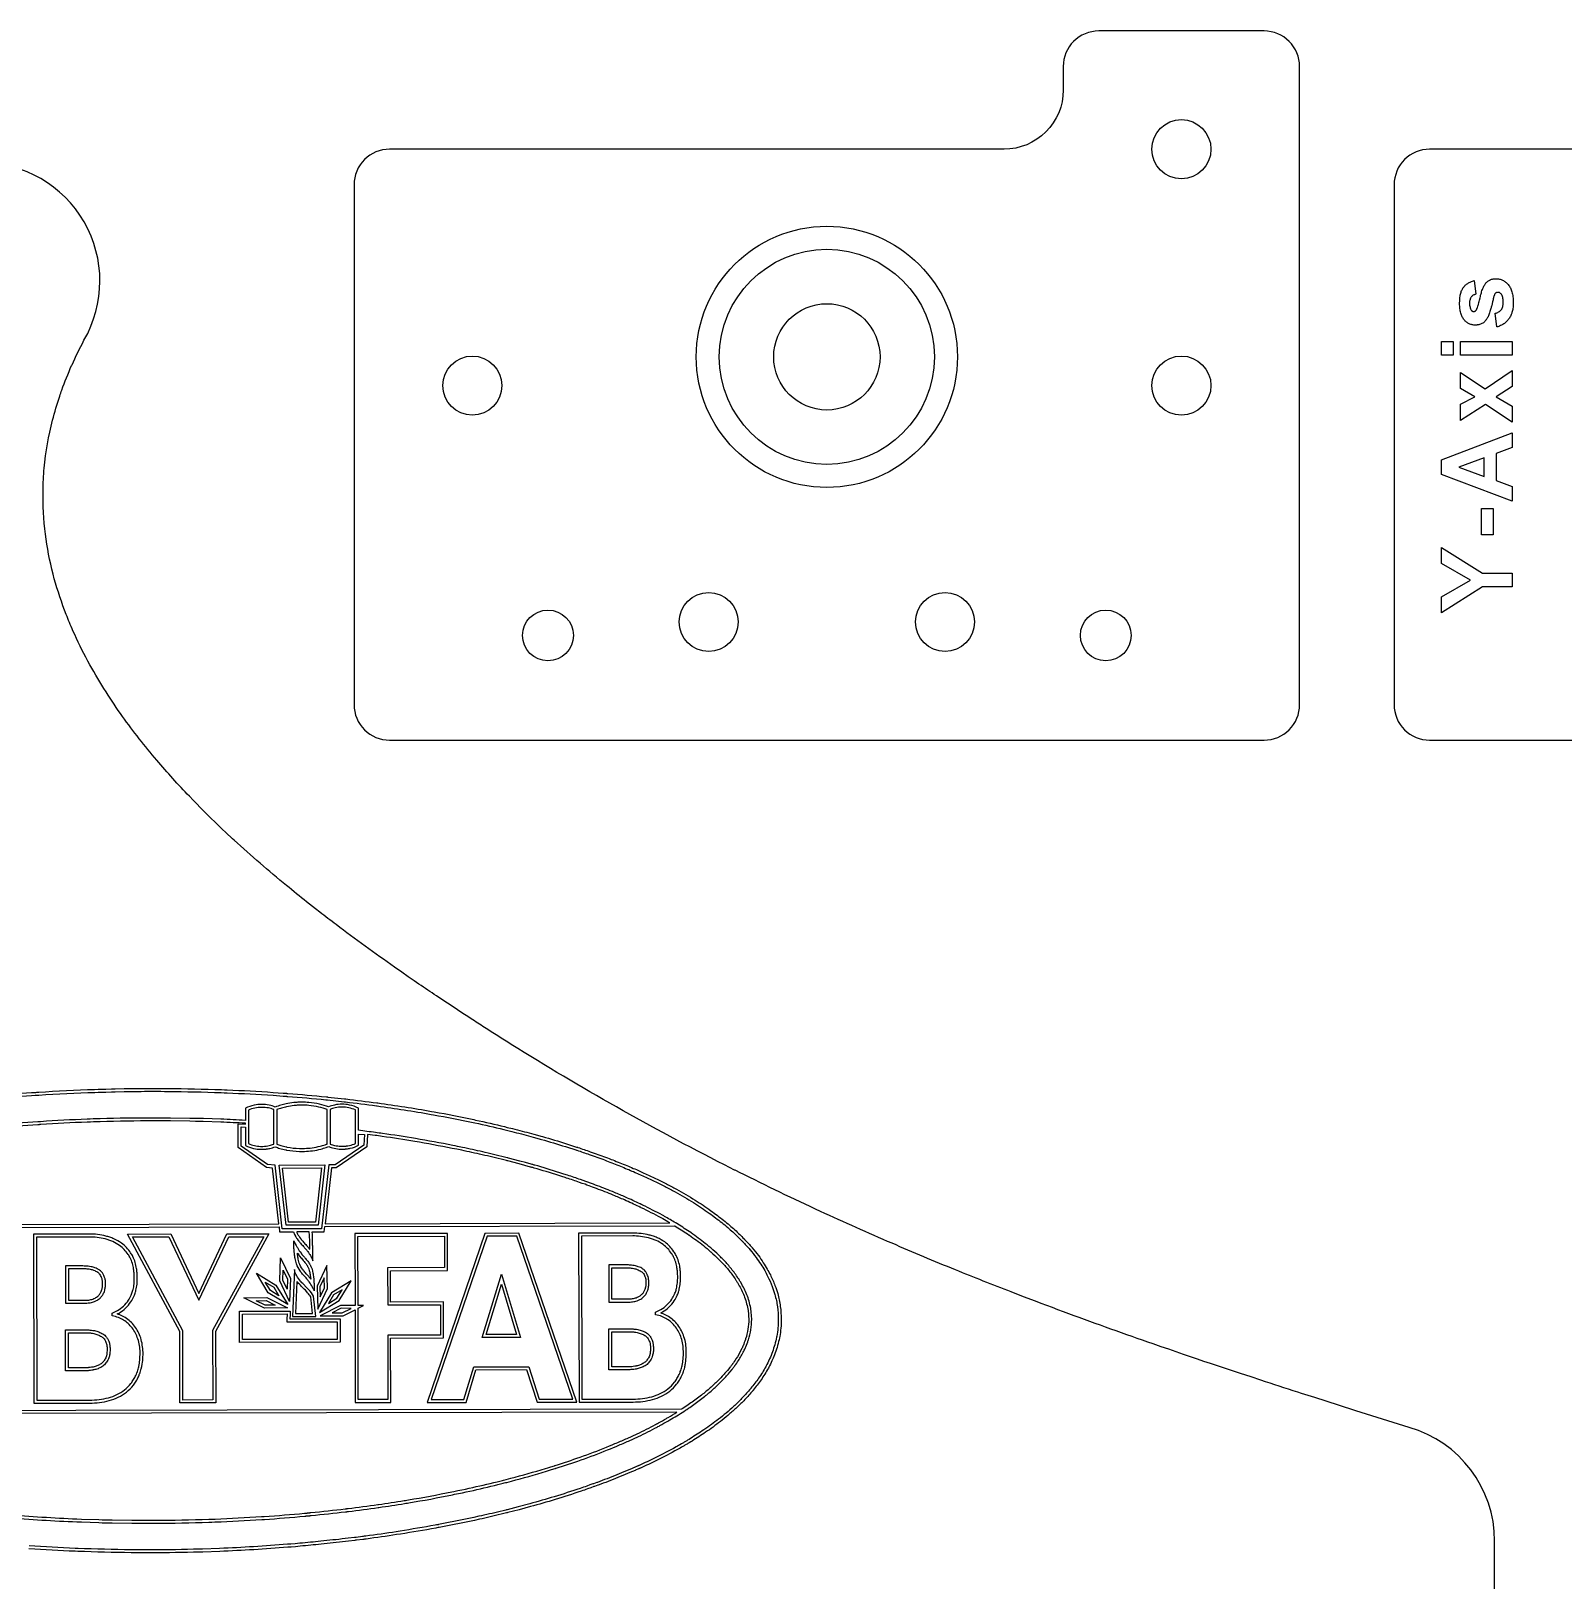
# Model space of a CAD drawing. Header units: millimetres. Extents: x 0 to 750, y 0 to 230.
# Drawn here: x 299.2 to 428.8, y 99.2 to 230.3 of the extents above; entities that cross this region are included whole.
import ezdxf

# ---------------------------------------------------------------- set-up
doc = ezdxf.new("R2010")
doc.units = ezdxf.units.MM
for name, color, linetype in [('Contour_Profiles', 1, 'Continuous'), ('Counterbores', 3, 'Continuous'), ('Engraving_Text', 5, 'Continuous'), ('Pocket_Features', 20, 'Continuous'), ('Tapped_Holes', 6, 'Continuous'), ('Through_Holes', 165, 'Continuous')]:
    doc.layers.add(name, color=color, linetype=linetype)

msp = doc.modelspace()

# ---------------------------------------------------------------- linework, layer by layer
at = {"layer": 'Contour_Profiles'}
for points in [[(386.5, 227.25), (386.5, 225.25, -0.414214), (381.5, 220.25), (329.5, 220.25, 0.414214), (326.5, 217.25), (326.5, 173.25, 0.414214), (329.5, 170.25), (403.5, 170.25, 0.414214), (406.5, 173.25), (406.5, 227.25, 0.414214), (403.5, 230.25), (389.5, 230.25, 0.414214)], [(495.38, 229.37), (487.14, 221.13, -0.198912), (485.02, 220.25), (417.5, 220.25, 0.414214), (414.5, 217.25), (414.5, 173.25, 0.414214), (417.5, 170.25), (516.5, 170.25, 0.414214), (519.5, 173.25), (519.5, 227.25, 0.414214), (516.5, 230.25), (497.5, 230.25, 0.198912)]]:
    msp.add_lwpolyline(points, format="xyb", close=True, dxfattribs=at)
msp.add_lwpolyline([(423, 4), (423, 102.49, 0.334314), (415.77, 112.1), (413.52, 112.8), (411.27, 113.51), (409.78, 113.98), (407.79, 114.62), (406.65, 114.98), (406.35, 115.08, -0.001292), (403.22, 116.09), (402.39, 116.37), (401.5, 116.66), (399.47, 117.34), (398.95, 117.51), (398.41, 117.69), (397.85, 117.88), (397.28, 118.08), (396.68, 118.28), (396.07, 118.49), (395.44, 118.71), (394.79, 118.93), (394.11, 119.16, -0.004806), (386.97, 121.72), (386.51, 121.89), (386.05, 122.06), (385.59, 122.24), (385.11, 122.41), (384.63, 122.59), (384.15, 122.78), (383.14, 123.16), (382.1, 123.56, -0.003928), (377.38, 125.43, -0.005481), (372.02, 127.68, -0.00629), (365.96, 130.38, -0.007636), (359.12, 133.67, -0.011672), (359.01, 133.72, -0.011714), (358.91, 133.77, -0.011756), (358.8, 133.83, -0.011798), (358.69, 133.88), (358.26, 134.1), (357.83, 134.32, -0.02239), (339.8, 144.51, -0.002091), (337.54, 145.94, -0.000895), (336.4, 146.68), (336.11, 146.87), (335.83, 147.05), (335.54, 147.24), (335.25, 147.43), (334.96, 147.62), (334.4, 147.99), (333.84, 148.36), (333.47, 148.61, -0.00169), (331.99, 149.61), (331.57, 149.9), (331.08, 150.23), (330.54, 150.61), (329.91, 151.05, -0.009354), (324.98, 154.64, -0.003513), (323.59, 155.7), (323.24, 155.98), (322.48, 156.57, -0.004577), (320.78, 157.95, -0.013639), (316.36, 161.79), (316.22, 161.91), (315.66, 162.43, -0.010192), (313.18, 164.86), (312.87, 165.18), (312.56, 165.5, -0.015357), (309.8, 168.55, -0.020688), (306.91, 172.25, -0.013195), (305.51, 174.33, -0.016146), (304.14, 176.63, -0.019288), (302.86, 179.18), (302.71, 179.51, -0.011994), (302.14, 180.89), (302, 181.24, -0.026429), (301.03, 184.3, -0.031133), (300.38, 187.68, -0.035891), (300.18, 191.36, -0.018931), (300.28, 193.27, -0.039184), (300.99, 197.32, -0.01849), (301.59, 199.36, -0.007557), (301.77, 199.87, -0.018577), (302.6, 201.94, -0.025128), (302.63, 202, -0.016769), (303.64, 204.08, 0.578079), (294.99, 219.1)], format="xyb", dxfattribs=at)
at = {"layer": 'Counterbores'}
msp.add_circle((366.5, 202.68), 11.05, dxfattribs=at)
at = {"layer": 'Engraving_Text'}
for points in [[(421.24, 206.52, 0.044357), (421.27, 206.52, 0.048939), (421.3, 206.53, 0.065564), (421.35, 206.55, 0.084805), (421.4, 206.58, 0.032475), (421.45, 206.63, 0.050053), (421.48, 206.68, 0.047905), (421.51, 206.76, 0.032444), (421.53, 206.8, 0.012706), (421.55, 206.85), (421.58, 206.97, 0.015795), (421.63, 207.11), (421.67, 207.28, 0.008426), (421.72, 207.47), (421.77, 207.68, -0.011351), (421.82, 207.9, -0.003249), (421.88, 208.1, -0.012262), (421.93, 208.28, -0.01345), (422, 208.45, -0.013226), (422.06, 208.59, -0.010354), (422.13, 208.73, -0.038191), (422.2, 208.84), (422.27, 208.94, -0.014654), (422.36, 209.02), (422.4, 209.06), (422.44, 209.09, -0.04544), (422.54, 209.15), (422.59, 209.18, -0.004348), (422.64, 209.2, -0.032745), (422.75, 209.24, -0.024883), (422.87, 209.27, -0.02665), (422.99, 209.28), (423.13, 209.29, -0.028236), (423.27, 209.28, -0.029718), (423.41, 209.26, -0.019677), (423.55, 209.22, -0.037427), (423.68, 209.17, -0.022296), (423.81, 209.09, -0.025272), (423.93, 209.01, -0.025936), (424.04, 208.91, -0.025563), (424.15, 208.79, -0.024605), (424.25, 208.66, -0.030387), (424.34, 208.51, -0.022385), (424.41, 208.35, -0.025121), (424.47, 208.17, -0.017676), (424.52, 207.97, -0.020535), (424.55, 207.77, -0.017783), (424.57, 207.54), (424.58, 207.3, -0.009284), (424.57, 207.09, -0.022348), (424.56, 206.88), (424.54, 206.78), (424.53, 206.69, -0.028184), (424.49, 206.51), (424.46, 206.42, -0.00442), (424.43, 206.33, -0.024899), (424.37, 206.18, -0.024972), (424.29, 206.03, -0.023718), (424.21, 205.89, -0.021726), (424.11, 205.77, -0.022763), (424, 205.66, -0.021413), (423.89, 205.55, -0.025048), (423.77, 205.46, -0.021189), (423.64, 205.38, -0.019615), (423.5, 205.32, -0.030387), (423.35, 205.26), (423.27, 205.23), (423.19, 205.21), (423.04, 206.37, 0.025241), (423.2, 206.41, 0.051638), (423.34, 206.48, 0.05303), (423.46, 206.56, 0.047908), (423.56, 206.67, 0.052781), (423.63, 206.79, 0.032737), (423.69, 206.94, 0.027648), (423.71, 207.03, 0.033928), (423.72, 207.11, 0.029869), (423.73, 207.31, 0.012342), (423.73, 207.36, 0.025819), (423.73, 207.44, 0.022461), (423.72, 207.52, 0.030667), (423.69, 207.7, 0.051557), (423.64, 207.86, 0.024921), (423.57, 207.98, 0.041955), (423.51, 208.05, 0.070886), (423.44, 208.1, 0.048474), (423.36, 208.13, 0.05251), (423.27, 208.14, 0.035568), (423.24, 208.13, 0.037774), (423.21, 208.13, 0.024764), (423.15, 208.12, 0.072398), (423.1, 208.09), (423.05, 208.05, 0.042169), (423.01, 208, 0.064038), (422.98, 207.91, 0.035419), (422.97, 207.89, 0.035555), (422.95, 207.85, 0.01745), (422.94, 207.8, 0.02415), (422.9, 207.67, -0.006988), (422.83, 207.33), (422.76, 207.03, -0.008444), (422.68, 206.76), (422.61, 206.52, -0.019571), (422.55, 206.31), (422.51, 206.23), (422.48, 206.14, -0.017286), (422.45, 206.07, -0.029704), (422.41, 206), (422.35, 205.89, -0.01823), (422.3, 205.83, -0.017749), (422.26, 205.77, -0.02247), (422.16, 205.66, -0.034248), (422.05, 205.57, -0.035555), (421.93, 205.5, -0.029544), (421.8, 205.44, -0.032049), (421.67, 205.4, -0.037827), (421.52, 205.38, -0.00464), (421.45, 205.37), (421.37, 205.37, -0.017075), (421.3, 205.37, -0.016423), (421.23, 205.37, -0.022409), (421.1, 205.39, -0.030534), (420.98, 205.43, -0.029999), (420.85, 205.48, -0.023633), (420.74, 205.54, -0.032612), (420.63, 205.62, -0.015438), (420.52, 205.71, -0.031672), (420.42, 205.82, -0.023626), (420.33, 205.94, -0.034163), (420.26, 206.07, -0.020015), (420.19, 206.22, -0.024175), (420.14, 206.39, -0.020621), (420.09, 206.57, -0.013428), (420.06, 206.76, -0.022134), (420.05, 206.98), (420.04, 207.09), (420.04, 207.2, -0.009546), (420.04, 207.31, -0.010765), (420.05, 207.42), (420.05, 207.52), (420.06, 207.62, -0.023459), (420.08, 207.81), (420.1, 207.9), (420.12, 207.98, -0.023214), (420.16, 208.14, -0.024633), (420.21, 208.29, -0.022837), (420.28, 208.42, -0.034746), (420.35, 208.54, -0.002755), (420.39, 208.59), (420.43, 208.64, -0.032775), (420.52, 208.74), (420.57, 208.78), (420.63, 208.82, -0.036162), (420.74, 208.9), (420.8, 208.94), (420.86, 208.97, -0.024582), (420.98, 209.04, -0.023432), (421.12, 209.09), (421.27, 209.14), (421.42, 207.98, 0.031133), (421.36, 207.96, 0.034272), (421.3, 207.94, 0.044823), (421.19, 207.89, 0.053891), (421.1, 207.82, 0.043708), (421.02, 207.74, 0.057155), (420.96, 207.64, 0.016867), (420.94, 207.59), (420.92, 207.53, 0.031721), (420.89, 207.39, 0.026552), (420.89, 207.23, 0.018418), (420.89, 207.14, 0.021959), (420.89, 207.04, 0.036122), (420.92, 206.88, 0.048251), (420.96, 206.75, 0.031587), (421.01, 206.64, 0.045867), (421.03, 206.61, 0.052172), (421.06, 206.59, 0.055079), (421.11, 206.55, 0.046168), (421.17, 206.53, 0.055527)], [(319.02, 135.9), (319.06, 135.9, 0.023655), (319.32, 135.95, 0.039338), (319.7, 136.07), (319.7, 139, 0.043816), (319.26, 139.13, 0.051134), (318.68, 139.18, 0.05171), (318.11, 139.12, 0.057032), (317.55, 138.94), (317.56, 136.12, 0.052006), (318.06, 135.95, 0.046506), (318.58, 135.88), (318.79, 135.88), (318.92, 135.89), (318.96, 135.89)], [(320.8, 135.82), (320.83, 135.82, 0.044582), (321.87, 135.71), (322.29, 135.71, 0.030911), (322.96, 135.76, 0.028532), (323.62, 135.9, 0.016657), (324.05, 136.02), (324.1, 136.04, 0.003702), (324.22, 136.08), (324.22, 139, 0.026954), (323.52, 139.2, 0.033147), (322.66, 139.35, 0.024024), (322.08, 139.37, 0.009023), (321.85, 139.37), (321.78, 139.36), (321.76, 139.36, 0.012606), (321.43, 139.33, 0.024965), (320.79, 139.23, 0.015072), (320.37, 139.12, 0.013114), (319.95, 138.99), (319.95, 136.07, 0.020317), (320.29, 135.95, 0.022698), (320.77, 135.83)], [(325.82, 135.91), (325.85, 135.92, 0.023655), (326.11, 135.96, 0.052621), (326.62, 136.13), (326.61, 138.96, 0.056489), (326.06, 139.14, 0.051134), (325.48, 139.2, 0.05171), (324.9, 139.14, 0.044154), (324.47, 139.01), (324.47, 136.08, 0.039077), (324.85, 135.96, 0.046506), (325.38, 135.89), (325.58, 135.89), (325.72, 135.9), (325.76, 135.91)], [(320.75, 135.58), (320.78, 135.57, 0.044683), (321.87, 135.46), (322.29, 135.46, 0.031016), (322.99, 135.51, 0.02851), (323.68, 135.65, 0.01667), (324.13, 135.79), (324.18, 135.8, 0.004823), (324.35, 135.86, 0.042621), (324.8, 135.72, 0.04687), (325.38, 135.64), (325.59, 135.64), (325.73, 135.65), (325.78, 135.66), (325.85, 135.66), (325.88, 135.67, 0.023633), (326.17, 135.72, 0.067242), (326.87, 135.98), (326.87, 136.92), (327.38, 136.89), (327.33, 135.98), (324.91, 134.31), (324.37, 134.31), (323.74, 128.9), (320.42, 128.89), (319.81, 134.28), (319.18, 134.34), (316.93, 135.91), (316.94, 137.52), (317.31, 137.5), (317.31, 135.96, 0.066584), (318, 135.7, 0.04687), (318.58, 135.63), (318.8, 135.63), (318.94, 135.64), (318.99, 135.64), (319.05, 135.65), (319.09, 135.66, 0.023633), (319.37, 135.71, 0.042616), (319.83, 135.85, 0.022155), (320.21, 135.71, 0.022705), (320.72, 135.59)], [(339.45, 134.66), (339.39, 134.68, 0.005226), (337.55, 135.12), (337.33, 135.17, 0.004804), (335.61, 135.55), (335.2, 135.63), (335, 135.67), (334.8, 135.71, 0.007542), (331.65, 136.29, 0.00624), (328.88, 136.72), (328.72, 136.74), (328.57, 136.76), (328.42, 136.79), (328.27, 136.81), (327.63, 136.89), (327.57, 135.85), (324.99, 134.06), (324.6, 134.06), (324.04, 129.34), (353.2, 129.42, 0.005501), (352.63, 129.74), (352.58, 129.77), (352.47, 129.83, 0.012941), (350.8, 130.69), (350.72, 130.73), (350.68, 130.75), (350.6, 130.78, 0.008128), (349.37, 131.35, 0.005007), (348.43, 131.75, 0.007141), (347.01, 132.31), (346.83, 132.38), (346.67, 132.43), (346.4, 132.54), (346.19, 132.61), (346.04, 132.67), (345.81, 132.75), (345.57, 132.83, 0.004358), (344.48, 133.2), (344.35, 133.25, 0.007907), (342.23, 133.9), (341.98, 133.98), (341.73, 134.05), (341.67, 134.06), (341.61, 134.08), (341.55, 134.1), (341.49, 134.12), (341.43, 134.13), (340.94, 134.27), (340.46, 134.4), (339.5, 134.65)], [(308.57, 117.47), (308.59, 117.59), (308.61, 117.78, 0.023728), (308.64, 118.38), (308.64, 118.46, 0.034029), (308.58, 119.07, 0.043087), (308.44, 119.67, 0.037554), (308.22, 120.19, 0.044796), (307.91, 120.68, 0.044727), (307.56, 121.07, 0.046478), (307.13, 121.39, 0.044455), (306.67, 121.62, 0.018806), (306.46, 121.7, 0.013286), (306.61, 121.78, 0.058124), (307.16, 122.19, 0.054021), (307.61, 122.72, 0.047629), (307.87, 123.19, 0.032222), (308, 123.56, 0.013197), (308.04, 123.71, 0.032803), (308.13, 124.22, 0.026176), (308.15, 124.73, 0.019886), (308.13, 125.19, 0.017826), (308.09, 125.54, 0.034726), (307.98, 126.06, 0.045636), (307.78, 126.55, 0.02606), (307.59, 126.88, 0.044468), (307.24, 127.32, 0.049368), (306.81, 127.7, 0.049371), (306.18, 128.06, 0.023088), (305.84, 128.19, 0.0219), (305.49, 128.29, 0.027514), (304.8, 128.42, 0.031019), (304.1, 128.46), (299.38, 128.45), (299.41, 114.15), (304.12, 114.16, 0.064801), (305.78, 114.37, 0.048238), (306.54, 114.65, 0.051775), (307.23, 115.08, 0.063494), (307.82, 115.68, 0.028436), (308.06, 116.02, 0.025278), (308.25, 116.39, 0.01907), (308.35, 116.63), (308.36, 116.65, 0.02849), (308.49, 117.08), (308.5, 117.1, 0.017035), (308.56, 117.41)], [(322.03, 128.01), (322.03, 128), (322.07, 127.95), (322.11, 127.91), (322.15, 127.86), (322.22, 127.78), (322.24, 127.76), (322.26, 127.74), (322.27, 127.72), (322.34, 127.64), (322.41, 127.57), (322.47, 127.5), (322.5, 127.47), (322.52, 127.44), (322.58, 127.37, -0.011244), (322.75, 127.17), (322.75, 127.23), (322.75, 127.34), (322.75, 127.43), (322.74, 127.52), (322.74, 127.69), (322.74, 127.77), (322.74, 127.91), (322.74, 128.03), (322.73, 128.14), (322.73, 128.18), (322.73, 128.23), (322.73, 128.31), (322.72, 128.34), (322.72, 128.41), (322.72, 128.44), (322.72, 128.46), (322.71, 128.57), (322.7, 128.64), (322.7, 128.65), (321.64, 128.65, 0.011181), (321.66, 128.6, 0.024812), (321.72, 128.46), (321.74, 128.43, 0.018375), (321.81, 128.31, 0.011644), (321.89, 128.19), (321.97, 128.08), (322.01, 128.04)], [(354.55, 117.56), (354.56, 117.68), (354.58, 117.87, 0.023728), (354.61, 118.47), (354.61, 118.55, 0.034029), (354.56, 119.16, 0.043087), (354.41, 119.76, 0.037554), (354.19, 120.28, 0.044796), (353.89, 120.77, 0.044727), (353.53, 121.16, 0.046478), (353.1, 121.48, 0.044455), (352.64, 121.71, 0.018806), (352.44, 121.79, 0.013286), (352.58, 121.87, 0.058124), (353.14, 122.28, 0.054021), (353.59, 122.81, 0.047629), (353.84, 123.28, 0.032222), (353.98, 123.65, 0.013197), (354.01, 123.8, 0.032803), (354.1, 124.31, 0.026176), (354.13, 124.82, 0.019886), (354.11, 125.28, 0.017826), (354.07, 125.63, 0.034726), (353.95, 126.15, 0.045636), (353.75, 126.64, 0.02606), (353.56, 126.97, 0.044468), (353.21, 127.41, 0.049368), (352.78, 127.79, 0.049371), (352.15, 128.15, 0.023088), (351.82, 128.28, 0.0219), (351.47, 128.38, 0.027514), (350.78, 128.5, 0.031019), (350.07, 128.55), (345.5, 128.54), (345.53, 114.24), (350.1, 114.25, 0.064801), (351.75, 114.46, 0.048238), (352.51, 114.74, 0.051775), (353.2, 115.17, 0.063494), (353.79, 115.77, 0.028436), (354.03, 116.11, 0.025278), (354.23, 116.48, 0.01907), (354.33, 116.72), (354.34, 116.74, 0.02849), (354.47, 117.17), (354.47, 117.19, 0.017035), (354.54, 117.5)], [(308.33, 117.51), (308.34, 117.62), (308.36, 117.81, 0.023602), (308.39, 118.38), (308.39, 118.46, 0.033992), (308.34, 119.03, 0.043082), (308.2, 119.59, 0.037559), (308, 120.08, 0.044818), (307.72, 120.52, 0.044723), (307.39, 120.88, 0.046489), (307, 121.18, 0.044483), (306.57, 121.39, 0.054815), (306.02, 121.54), (306.02, 121.77, 0.044785), (306.48, 121.99, 0.058116), (306.99, 122.37, 0.054014), (307.41, 122.86, 0.047668), (307.64, 123.29, 0.032319), (307.76, 123.63, 0.013304), (307.8, 123.77, 0.032809), (307.88, 124.24, 0.026186), (307.9, 124.73, 0.019891), (307.88, 125.17, 0.017822), (307.84, 125.5, 0.034726), (307.74, 125.98, 0.045611), (307.55, 126.44, 0.026066), (307.38, 126.74, 0.044496), (307.05, 127.15, 0.04938), (306.66, 127.49, 0.049358), (306.08, 127.83, 0.023042), (305.76, 127.95, 0.021857), (305.44, 128.05, 0.0275), (304.77, 128.17, 0.030993), (304.1, 128.21), (299.63, 128.2), (299.66, 114.4), (304.12, 114.41, 0.064808), (305.71, 114.61, 0.048241), (306.43, 114.88, 0.051753), (307.07, 115.28, 0.063489), (307.62, 115.83, 0.028433), (307.84, 116.15, 0.025268), (308.03, 116.5, 0.019027), (308.12, 116.72), (308.13, 116.74, 0.028394), (308.25, 117.13), (308.26, 117.15, 0.016946), (308.32, 117.45)], [(322.5, 124.66), (322.5, 124.67), (322.43, 124.75), (322.36, 124.83), (322.29, 124.91), (322.27, 124.93), (322.2, 125, -0.009178), (322.07, 125.15), (322.05, 125.19), (322.03, 125.2), (321.98, 125.27), (321.93, 125.34, -0.073378), (321.63, 125.93, -0.019722), (321.56, 126.17), (321.53, 126.28, -0.021927), (321.46, 126.68), (321.45, 126.83, -0.008132), (321.42, 127.1), (321.42, 127.2), (321.41, 127.22, -0.013654), (321.4, 127.9, 0.022401), (321.66, 127.37), (321.7, 127.32), (321.73, 127.26, 0.024853), (322.01, 126.85), (322.04, 126.81), (322.05, 126.8), (322.06, 126.79), (322.07, 126.76), (322.09, 126.74), (322.22, 126.58), (322.23, 126.58), (322.29, 126.5), (322.32, 126.46), (322.38, 126.39), (322.44, 126.32), (322.47, 126.29, -0.011539), (322.58, 126.16, -0.037307), (322.76, 125.88), (322.78, 125.85, -0.03616), (322.9, 125.6), (322.91, 125.57, -0.023372), (322.97, 125.34), (322.99, 125.29, -0.014087), (323.03, 125.09), (323.03, 125.04), (323.04, 125.02), (323.06, 124.85), (323.07, 124.82), (323.08, 124.67), (323.09, 124.61), (323.1, 124.37), (323.11, 124.28, -0.007038), (323.12, 123.97), (323.12, 123.94), (323.12, 123.8), (323.12, 123.66), (323.11, 123.7, 0.016667), (322.98, 123.96, 0.035116), (322.69, 124.43, 0.014002), (322.54, 124.62), (322.51, 124.66)], [(354.3, 117.6), (354.31, 117.71), (354.34, 117.9, 0.023602), (354.36, 118.47), (354.36, 118.55, 0.033992), (354.31, 119.12, 0.043082), (354.18, 119.68, 0.037559), (353.97, 120.17, 0.044818), (353.69, 120.61, 0.044723), (353.36, 120.97, 0.046489), (352.97, 121.27, 0.044483), (352.55, 121.48, 0.054815), (351.99, 121.63), (351.99, 121.86, 0.044785), (352.46, 122.08, 0.058116), (352.97, 122.46, 0.054014), (353.38, 122.95, 0.047668), (353.61, 123.38, 0.032319), (353.74, 123.72, 0.013304), (353.77, 123.85, 0.032809), (353.85, 124.33, 0.026186), (353.88, 124.82, 0.019891), (353.86, 125.26, 0.017822), (353.82, 125.59, 0.034726), (353.71, 126.07, 0.045611), (353.53, 126.53, 0.026066), (353.35, 126.83, 0.044496), (353.03, 127.24, 0.04938), (352.64, 127.58, 0.049358), (352.05, 127.92, 0.023042), (351.74, 128.04, 0.021857), (351.41, 128.14, 0.0275), (350.74, 128.26, 0.030993), (350.07, 128.3), (345.75, 128.29), (345.78, 114.49), (350.1, 114.5, 0.064808), (351.69, 114.7, 0.048241), (352.4, 114.97, 0.051753), (353.05, 115.37, 0.063489), (353.6, 115.92, 0.028433), (353.82, 116.24, 0.025268), (354, 116.59, 0.019027), (354.1, 116.81), (354.1, 116.83, 0.028394), (354.23, 117.22), (354.23, 117.24, 0.016946), (354.29, 117.54)], [(322.69, 124.82), (322.69, 124.83), (322.61, 124.92), (322.54, 125), (322.47, 125.08), (322.45, 125.1), (322.39, 125.17, -0.009143), (322.27, 125.31), (322.24, 125.34), (322.23, 125.36), (322.18, 125.42), (322.13, 125.49, -0.07318), (321.86, 126.01, -0.019619), (321.8, 126.23), (321.78, 126.33, -0.021752), (321.71, 126.71), (321.7, 126.85, 0.009072), (321.81, 126.7), (321.84, 126.65), (321.85, 126.64), (321.86, 126.63), (321.88, 126.61), (321.89, 126.59), (322.03, 126.42), (322.04, 126.41), (322.1, 126.34), (322.13, 126.3), (322.2, 126.23), (322.25, 126.16), (322.28, 126.13, -0.01157), (322.39, 126, -0.037143), (322.55, 125.76), (322.56, 125.73, -0.036007), (322.66, 125.51), (322.67, 125.48, -0.023188), (322.73, 125.28), (322.74, 125.23, -0.01397), (322.78, 125.04), (322.79, 125), (322.79, 124.98), (322.81, 124.82), (322.82, 124.79), (322.83, 124.65, 0.008439), (322.74, 124.77), (322.7, 124.82)], [(351.4, 124.75, 0.021808), (351.37, 124.88, 0.034076), (351.3, 125.05, 0.053626), (351.18, 125.27, 0.074103), (350.94, 125.5, 0.038935), (350.75, 125.62, 0.032659), (350.54, 125.7, 0.016682), (350.4, 125.75, 0.019621), (350.21, 125.79, 0.020449), (349.96, 125.83), (349.9, 125.83, 0.022357), (349.54, 125.85), (348.05, 125.85), (348.05, 122.7), (349.67, 122.7, 0.014254), (349.82, 122.7), (349.87, 122.71, 0.019301), (350.06, 122.73, 0.047172), (350.44, 122.81, 0.039961), (350.68, 122.92, 0.061063), (350.97, 123.12, 0.058062), (351.17, 123.35, 0.055516), (351.31, 123.61, 0.02974), (351.37, 123.8, 0.012604), (351.4, 123.9, 0.019352), (351.42, 124.03, 0.035386), (351.44, 124.36, 0.043181), (351.41, 124.7)], [(305.43, 124.66, 0.021808), (305.39, 124.79, 0.034076), (305.33, 124.96, 0.053626), (305.2, 125.18, 0.074103), (304.97, 125.41, 0.038935), (304.77, 125.53, 0.032659), (304.57, 125.61, 0.016682), (304.43, 125.66, 0.019621), (304.24, 125.7, 0.020449), (303.99, 125.74), (303.92, 125.74, 0.022357), (303.56, 125.76), (302.07, 125.76), (302.08, 122.61), (303.7, 122.61, 0.014254), (303.84, 122.61), (303.89, 122.62, 0.019301), (304.08, 122.64, 0.047172), (304.46, 122.72, 0.039961), (304.7, 122.83, 0.061063), (305, 123.03, 0.058062), (305.19, 123.26, 0.055516), (305.34, 123.52, 0.02974), (305.4, 123.71, 0.012604), (305.42, 123.81, 0.019352), (305.45, 123.94, 0.035386), (305.47, 124.27, 0.043181), (305.44, 124.61)], [(305.18, 124.61, 0.021411), (305.16, 124.72, 0.034006), (305.1, 124.86, 0.053554), (305, 125.03, 0.0739), (304.82, 125.21, 0.038862), (304.66, 125.3, 0.032631), (304.49, 125.38, 0.016623), (304.36, 125.42, 0.019526), (304.19, 125.46, 0.020311), (303.96, 125.49), (303.9, 125.5, 0.022308), (303.57, 125.51), (302.32, 125.51), (302.33, 122.86), (303.7, 122.86, 0.014288), (303.83, 122.86), (303.88, 122.87, 0.019297), (304.05, 122.88, 0.047209), (304.38, 122.96, 0.039867), (304.59, 123.05, 0.060973), (304.83, 123.22, 0.05799), (304.99, 123.4, 0.055534), (305.1, 123.61, 0.029571), (305.16, 123.77, 0.012482), (305.18, 123.86, 0.019455), (305.2, 123.97, 0.035597), (305.22, 124.27, 0.042992), (305.19, 124.57)], [(323.26, 121.48), (323.07, 123.22, 0.062589), (322.68, 123.74, 0.00926), (322.45, 123.98), (322.22, 124.21, -0.014424), (321.96, 124.48, -0.051605), (321.64, 124.93, -0.078605), (321.45, 125.46), (321.28, 121.48)], [(351.16, 124.7), (351.17, 124.66, -0.042992), (351.19, 124.36, -0.035597), (351.17, 124.06, -0.019455), (351.15, 123.95, -0.012482), (351.13, 123.86, -0.029571), (351.08, 123.7, -0.055534), (350.96, 123.49, -0.05799), (350.8, 123.31, -0.060973), (350.56, 123.14, -0.039867), (350.36, 123.05, -0.047209), (350.02, 122.97, -0.019297), (349.85, 122.96), (349.81, 122.95, -0.014288), (349.68, 122.95), (348.3, 122.95), (348.3, 125.6), (349.54, 125.6, -0.022308), (349.87, 125.59), (349.94, 125.58, -0.020311), (350.17, 125.55, -0.019526), (350.34, 125.51, -0.016623), (350.46, 125.47, -0.032631), (350.63, 125.39, -0.038862), (350.79, 125.3, -0.0739), (350.98, 125.12, -0.053554), (351.08, 124.95, -0.034006), (351.13, 124.81, -0.021411)], [(322.98, 121.73), (322.83, 123.14, 0.043997), (322.57, 123.5), (322.49, 123.58), (322.38, 123.7), (322.26, 123.81, -0.005491), (321.95, 124.13, -0.023031), (321.66, 124.46), (321.54, 121.73)], [(304.04, 116.91), (304.01, 116.9), (303.95, 116.9, -0.013401), (303.78, 116.89), (302.09, 116.89), (302.08, 120.36), (303.75, 120.36, -0.022556), (304.14, 120.34, -0.010417), (304.28, 120.33, -0.021792), (304.53, 120.29, -0.038245), (304.9, 120.18, -0.049145), (305.25, 120.01, -0.086203), (305.54, 119.75, -0.05906), (305.7, 119.5, -0.036222), (305.77, 119.3, -0.042203), (305.83, 119, -0.018144), (305.85, 118.84), (305.85, 118.8), (305.85, 118.69, -0.019974), (305.84, 118.46, -0.042652), (305.79, 118.12), (305.78, 118.08), (305.75, 118, -0.044592), (305.66, 117.79, -0.05854), (305.44, 117.48, -0.06941), (305.15, 117.23, -0.046684), (304.83, 117.07, -0.04386), (304.48, 116.97), (304.43, 116.96), (304.39, 116.95), (304.32, 116.94, -0.018611), (304.05, 116.91)], [(304.02, 117.15), (303.99, 117.15), (303.94, 117.15, -0.013322), (303.78, 117.14), (302.34, 117.14), (302.33, 120.11), (303.76, 120.11, -0.022574), (304.12, 120.1, -0.010454), (304.25, 120.08, -0.021902), (304.48, 120.04, -0.038312), (304.81, 119.94, -0.049138), (305.12, 119.79, -0.086107), (305.35, 119.59, -0.058982), (305.47, 119.4, -0.036191), (305.53, 119.23, -0.04231), (305.59, 118.97, -0.01827), (305.6, 118.83), (305.6, 118.8), (305.6, 118.69, -0.01977), (305.59, 118.48, -0.042382), (305.55, 118.18), (305.54, 118.15), (305.52, 118.08, -0.044205), (305.44, 117.91, -0.058575), (305.26, 117.65, -0.069243), (305.02, 117.45, -0.046568), (304.74, 117.3, -0.043817), (304.43, 117.21), (304.39, 117.2), (304.35, 117.2), (304.28, 117.19, -0.018528), (304.03, 117.16)], [(350.01, 117), (349.98, 116.99), (349.92, 116.99, -0.013401), (349.75, 116.98), (348.06, 116.98), (348.06, 120.45), (349.73, 120.45, -0.022556), (350.11, 120.43, -0.010417), (350.25, 120.42, -0.021792), (350.51, 120.38, -0.038245), (350.88, 120.27, -0.049145), (351.23, 120.1, -0.086203), (351.52, 119.84, -0.05906), (351.67, 119.59, -0.036222), (351.75, 119.39, -0.042203), (351.81, 119.09, -0.018144), (351.82, 118.93), (351.82, 118.89), (351.83, 118.78, -0.019974), (351.82, 118.55, -0.042652), (351.76, 118.21), (351.75, 118.17), (351.73, 118.09, -0.044592), (351.63, 117.88, -0.05854), (351.42, 117.57, -0.06941), (351.13, 117.32, -0.046684), (350.8, 117.16, -0.04386), (350.45, 117.06), (350.41, 117.05), (350.37, 117.04), (350.29, 117.03, -0.018611), (350.02, 117)], [(349.99, 117.24), (349.96, 117.24), (349.91, 117.24, -0.013322), (349.75, 117.23), (348.31, 117.23), (348.31, 120.2), (349.73, 120.2, -0.022574), (350.09, 120.18, -0.010454), (350.22, 120.17, -0.021902), (350.45, 120.13, -0.038312), (350.79, 120.03, -0.049138), (351.1, 119.88, -0.086107), (351.32, 119.68, -0.058982), (351.44, 119.49, -0.036191), (351.51, 119.32, -0.04231), (351.56, 119.06, -0.01827), (351.57, 118.92), (351.57, 118.88), (351.58, 118.78, -0.01977), (351.57, 118.57, -0.042382), (351.52, 118.27), (351.51, 118.24), (351.49, 118.17, -0.044205), (351.41, 118, -0.058575), (351.23, 117.74, -0.069243), (350.99, 117.54, -0.046568), (350.71, 117.39, -0.043817), (350.4, 117.3), (350.36, 117.29), (350.32, 117.29), (350.25, 117.28, -0.018528), (350, 117.24)]]:
    msp.add_lwpolyline(points, format="xyb", close=True, dxfattribs=at)
for points in [[(418.5, 203.97), (419.5, 203.97), (419.5, 202.81), (418.5, 202.81)], [(420.12, 202.81), (420.12, 203.97), (424.5, 203.97), (424.5, 202.81)], [(420.12, 198.67), (421.32, 199.31), (420.12, 200), (420.12, 201.37), (422.19, 199.97), (424.5, 201.53), (424.5, 200.16), (423.14, 199.31), (424.5, 198.52), (424.5, 197.14), (422.24, 198.66), (420.12, 197.3)], [(424.5, 195.02), (423.12, 194.51), (423.12, 192.21), (424.5, 191.71), (424.5, 190.47), (418.5, 192.74), (418.5, 193.97), (424.5, 196.24)], [(422.12, 192.57), (422.12, 194.15), (419.96, 193.36)], [(422.89, 187.61), (421.89, 187.61), (421.89, 189.84), (422.89, 189.84)], [(424.5, 184.37), (424.5, 183.21), (421.98, 183.21), (418.5, 181.02), (418.5, 182.37), (420.97, 183.79), (418.5, 185.21), (418.5, 186.56), (421.98, 184.37)], [(323.46, 129.21), (320.74, 129.21), (320.17, 134.3), (324.02, 134.31)], [(320.96, 129.46), (320.45, 134.05), (323.74, 134.06), (323.24, 129.46)], [(314.79, 114.18), (311.76, 114.17), (311.75, 120.22), (307.32, 128.46), (310.98, 128.47), (313.36, 123.44), (315.73, 128.48), (319.28, 128.49), (314.78, 120.22)], [(325.56, 121.54), (326.59, 122.06), (326.6, 114.2), (329.6, 114.21), (329.59, 119.66), (334.05, 119.67), (334.05, 122.72), (329.59, 122.71), (329.58, 125.36), (334.41, 125.37), (334.41, 128.52), (326.57, 128.5), (326.59, 122.42), (325.35, 122.43), (323.62, 121.55)], [(335.97, 114.22), (336.81, 116.98), (341.09, 116.99), (341.99, 114.23), (345.35, 114.24), (340.45, 128.53), (337.57, 128.52), (332.68, 114.21)], [(312.01, 114.42), (312, 120.28), (307.74, 128.22), (310.82, 128.22), (313.36, 122.86), (315.89, 128.23), (318.86, 128.24), (314.53, 120.29), (314.54, 114.43)], [(327.29, 122.42), (326.84, 122.42), (326.82, 128.25), (334.16, 128.27), (334.16, 125.62), (329.33, 125.61), (329.34, 122.46), (333.8, 122.47), (333.8, 119.92), (329.34, 119.91), (329.35, 114.46), (326.85, 114.45), (326.84, 122.19)], [(335.79, 114.47), (336.63, 117.23), (341.27, 117.24), (342.17, 114.48), (345, 114.49), (340.27, 128.28), (337.75, 128.27), (333.03, 114.46)], [(321.04, 122.76), (320.21, 124.51), (320.28, 126.45), (321.11, 124.7)], [(318.23, 125.16), (319.88, 124.15), (320.9, 122.49), (319.24, 123.5)], [(320.5, 125.41), (320.86, 124.65), (320.83, 123.8), (320.47, 124.57)], [(323.36, 124.04), (323.43, 122.1), (324.25, 123.86), (324.18, 125.8)], [(323.97, 124.75), (323.61, 123.99), (323.64, 123.14), (324, 123.91)], [(340.58, 119.71), (337.34, 119.7), (338.97, 125.08)], [(319.42, 123.68), (318.98, 124.4), (319.7, 123.97), (320.14, 123.24)], [(326.24, 124.51), (324.58, 123.49), (323.58, 121.83), (325.23, 122.85)], [(324.33, 122.59), (325.05, 123.03), (325.49, 123.75), (324.77, 123.31)], [(340.24, 119.95), (337.68, 119.95), (338.97, 124.22)], [(321.07, 121.29), (321.07, 121.28), (325.33, 121.28), (325.33, 119.3), (316.81, 119.28), (316.81, 121.94), (321.09, 121.95), (321.08, 121.78), (321.08, 121.53), (321.07, 121.4), (321.07, 121.34), (321.07, 121.31)], [(320.86, 122.21), (318.92, 122.19), (317.18, 123.06), (319.12, 123.08)], [(319.07, 122.83), (319.82, 122.45), (318.98, 122.44), (318.22, 122.82)], [(324.65, 121.79), (325.5, 121.79), (326.25, 122.17), (325.41, 122.18)], [(320.82, 121.32), (320.82, 121.3), (320.81, 121.03), (325.08, 121.03), (325.08, 119.55), (317.06, 119.54), (317.06, 121.69), (320.83, 121.7), (320.83, 121.54), (320.82, 121.41), (320.82, 121.35)]]:
    msp.add_lwpolyline(points, close=True, dxfattribs=at)
for points in [[(295.84, 140.15, -0.006123), (299.19, 140.43), (299.51, 140.45), (299.58, 140.45), (299.66, 140.46), (299.73, 140.46), (299.81, 140.47, -0.008108), (304.54, 140.7), (304.84, 140.71), (305.12, 140.72), (305.25, 140.72), (305.37, 140.73), (305.5, 140.73), (305.97, 140.74), (306.07, 140.75), (306.17, 140.75), (306.27, 140.75), (307.03, 140.77), (307.17, 140.77, -0.003526), (309.29, 140.79), (309.58, 140.79), (309.87, 140.79), (310.16, 140.79), (310.45, 140.78), (310.74, 140.78, -0.007473), (315.27, 140.68), (315.52, 140.67), (315.76, 140.66, -0.006745), (319.66, 140.45), (320.51, 140.39), (320.54, 140.38), (320.57, 140.38), (320.59, 140.38), (320.62, 140.38), (320.64, 140.38), (320.67, 140.37), (320.69, 140.37), (320.72, 140.37), (320.75, 140.37), (320.77, 140.37), (320.8, 140.37), (320.82, 140.36), (320.85, 140.36), (320.87, 140.36), (320.9, 140.36, -0.005933), (324.15, 140.07), (324.17, 140.07), (324.19, 140.06), (324.22, 140.06), (324.24, 140.06), (324.26, 140.06), (324.28, 140.05), (325.69, 139.9), (325.71, 139.9), (325.74, 139.9), (325.76, 139.89), (325.78, 139.89), (325.8, 139.89, -0.005409), (328.43, 139.56), (328.44, 139.56), (328.46, 139.56), (328.48, 139.55), (328.5, 139.55, -0.00997), (333.06, 138.84), (333.27, 138.8, -0.008269), (336.62, 138.15), (336.78, 138.11, -0.006704), (339.23, 137.55), (339.46, 137.49), (339.9, 137.38), (340.11, 137.33, -0.005125), (341.72, 136.91), (342.02, 136.82), (342.3, 136.75), (342.43, 136.71, -0.006908), (344.47, 136.1), (344.72, 136.02), (345.16, 135.88), (345.33, 135.82), (345.4, 135.8), (345.42, 135.79), (345.43, 135.79, -0.004319), (346.48, 135.43), (346.65, 135.37), (346.81, 135.31, -0.005935), (348.09, 134.84), (348.24, 134.78), (348.39, 134.73, -0.005766), (349.57, 134.25), (349.71, 134.2), (349.84, 134.14), (349.98, 134.08), (350.11, 134.02), (350.25, 133.97), (350.38, 133.91), (350.9, 133.68), (351.02, 133.62), (351.15, 133.56, -0.006322), (352.13, 133.1), (352.25, 133.04), (352.7, 132.82), (352.81, 132.76), (352.92, 132.7, -0.006933), (353.78, 132.25, -0.014045), (355.35, 131.33, -0.014585), (356.68, 130.44), (356.83, 130.34), (356.97, 130.24), (357.24, 130.03, -0.015248), (358.27, 129.21, -0.01552), (359.13, 128.42, -0.008181), (359.49, 128.06), (359.53, 128.02), (359.54, 128.01, -0.01623), (360.18, 127.31), (360.19, 127.3), (360.19, 127.29, -0.015702), (360.71, 126.64, -0.014804), (361.12, 126.04, -0.014896), (361.45, 125.5, -0.012971), (361.72, 125.01, -0.026236), (362.11, 124.11, -0.021394), (362.34, 123.42, -0.03404), (362.56, 122.34, -0.034622), (362.64, 121.24, -0.046417), (362.51, 119.78), (362.49, 119.69, -0.020251), (362.33, 119.03, -0.036738), (361.88, 117.8), (361.85, 117.73, -0.015346), (361.58, 117.19), (361.55, 117.12, -0.026199), (360.93, 116.13, -0.02103), (360.27, 115.26), (360.25, 115.23), (360.23, 115.21, -0.017279), (359.55, 114.45), (359.47, 114.36, -0.013483), (358.8, 113.71, -0.01181), (358.13, 113.12, -0.0093), (357.49, 112.6, -0.015883), (356.24, 111.69, -0.011645), (355.1, 110.95), (354.98, 110.88), (354.85, 110.8), (354.79, 110.77), (354.73, 110.73), (354.67, 110.69), (354.61, 110.66), (354.55, 110.62), (354.49, 110.59), (354.43, 110.55), (354.31, 110.48), (354.2, 110.42), (354.08, 110.35), (353.97, 110.29), (353.86, 110.23, -0.013037), (352.08, 109.3, -0.00852), (350.72, 108.66), (350.69, 108.65), (350.66, 108.63), (350.63, 108.62), (350.6, 108.6), (350.56, 108.59), (350.32, 108.48), (350.29, 108.47), (350.06, 108.37), (349.84, 108.28, -0.008392), (348.2, 107.61, -0.004122), (347.37, 107.3), (347.16, 107.22), (347.12, 107.21), (346.83, 107.1), (346.79, 107.09), (346.54, 106.99), (346.26, 106.9), (346.12, 106.85), (345.98, 106.8), (345.85, 106.75), (345.71, 106.71, -0.008051), (343.51, 106, -0.006905), (341.43, 105.4), (340.46, 105.14), (339.5, 104.9), (339.45, 104.88), (339.39, 104.87, -0.005165), (337.55, 104.43), (337.33, 104.38), (337.12, 104.33, -0.008534), (333.69, 103.64), (333.64, 103.63), (333.6, 103.62), (333.5, 103.6), (333.41, 103.58, -0.006546), (330.43, 103.08), (330.1, 103.03, -0.005297), (327.53, 102.66), (327.46, 102.65), (327.39, 102.64), (327.32, 102.63), (327.25, 102.62), (326.69, 102.55), (326.62, 102.55), (326.56, 102.54), (326.02, 102.47), (325.76, 102.44, -0.004071), (323.72, 102.22, -0.003265), (321.93, 102.05), (321.54, 102.01), (321.16, 101.98), (321.07, 101.97), (320.98, 101.97), (320.89, 101.96, -0.010063), (315.13, 101.61), (313.69, 101.56), (313.55, 101.56), (313.42, 101.55, -0.006616), (309.36, 101.49), (309.07, 101.49), (308.78, 101.49), (308.49, 101.49), (308.2, 101.49), (307.91, 101.5), (307.63, 101.5, -0.007561), (303.13, 101.61), (302.89, 101.62, -0.006707), (298.99, 101.83)], [(295.86, 139.9, -0.006123), (299.21, 140.18), (299.52, 140.2), (299.6, 140.2), (299.68, 140.21), (299.75, 140.21), (299.82, 140.22, -0.008108), (304.55, 140.45), (304.85, 140.46), (305.13, 140.47), (305.26, 140.48), (305.38, 140.48), (305.5, 140.48), (305.98, 140.49), (306.08, 140.5), (306.18, 140.5), (306.28, 140.5), (307.03, 140.52), (307.17, 140.52, -0.003526), (309.29, 140.54), (309.58, 140.54), (309.87, 140.54), (310.16, 140.54), (310.45, 140.53), (310.73, 140.53, -0.007473), (315.26, 140.43), (315.51, 140.42), (315.75, 140.41, -0.006744), (319.65, 140.2), (320.5, 140.14), (320.52, 140.14), (320.55, 140.13), (320.57, 140.13), (320.6, 140.13), (320.62, 140.13), (320.65, 140.13), (320.68, 140.12), (320.7, 140.12), (320.73, 140.12), (320.75, 140.12), (320.78, 140.12), (320.8, 140.11), (320.83, 140.11), (320.85, 140.11), (320.88, 140.11, -0.005933), (324.12, 139.82), (324.15, 139.82), (324.17, 139.81), (324.19, 139.81), (324.21, 139.81), (324.23, 139.81), (324.26, 139.81), (325.67, 139.65), (325.69, 139.65), (325.71, 139.65), (325.73, 139.65), (325.75, 139.64), (325.77, 139.64, -0.005409), (328.39, 139.31), (328.41, 139.31), (328.43, 139.31), (328.45, 139.31), (328.46, 139.3, -0.00997), (333.02, 138.59), (333.23, 138.55, -0.008268), (336.57, 137.9), (336.72, 137.87, -0.006703), (339.17, 137.31), (339.4, 137.25), (339.84, 137.14), (340.05, 137.09, -0.005124), (341.65, 136.67), (341.95, 136.58), (342.23, 136.5), (342.36, 136.47, -0.006907), (344.39, 135.86), (344.64, 135.78), (345.08, 135.64), (345.25, 135.58), (345.32, 135.56), (345.34, 135.55), (345.35, 135.55, -0.004318), (346.4, 135.19), (346.56, 135.14), (346.73, 135.08, -0.005934), (348.01, 134.61), (348.15, 134.55), (348.3, 134.49, -0.005764), (349.47, 134.02), (349.61, 133.96), (349.75, 133.91), (349.88, 133.85), (350.01, 133.79), (350.15, 133.74), (350.28, 133.68), (350.8, 133.45), (350.92, 133.39), (351.05, 133.34, -0.00632), (352.02, 132.87), (352.14, 132.82), (352.59, 132.59), (352.7, 132.54), (352.81, 132.48, -0.006933), (353.66, 132.03, -0.014046), (355.22, 131.12, -0.014579), (356.54, 130.24), (356.68, 130.14), (356.82, 130.03), (357.09, 129.83, -0.015237), (358.11, 129.02, -0.015519), (358.96, 128.24, -0.008181), (359.31, 127.89), (359.35, 127.85), (359.36, 127.84, -0.016234), (359.99, 127.15), (359.99, 127.14), (360, 127.13, -0.015701), (360.51, 126.49, -0.014802), (360.91, 125.91, -0.014894), (361.24, 125.38, -0.012969), (361.49, 124.9, -0.026236), (361.87, 124.03, -0.021402), (362.1, 123.35, -0.034046), (362.32, 122.31, -0.034621), (362.39, 121.24, -0.046396), (362.26, 119.82), (362.25, 119.74, -0.020221), (362.09, 119.1, -0.036722), (361.66, 117.9), (361.62, 117.84, -0.015322), (361.36, 117.3), (361.33, 117.24, -0.026185), (360.73, 116.27, -0.021028), (360.08, 115.42), (360.06, 115.39), (360.04, 115.37, -0.017271), (359.37, 114.62), (359.29, 114.54, -0.013475), (358.63, 113.89, -0.011811), (357.97, 113.31, -0.009299), (357.34, 112.8, -0.015881), (356.1, 111.9, -0.011643), (354.97, 111.17), (354.85, 111.09), (354.72, 111.02), (354.66, 110.98), (354.6, 110.94), (354.54, 110.91), (354.48, 110.87), (354.42, 110.84), (354.36, 110.8), (354.31, 110.77), (354.19, 110.7), (354.07, 110.64), (353.96, 110.57), (353.85, 110.51), (353.74, 110.45, -0.013035), (351.97, 109.52, -0.008521), (350.62, 108.89), (350.59, 108.88), (350.56, 108.86), (350.53, 108.85), (350.49, 108.83), (350.46, 108.82), (350.22, 108.71), (350.19, 108.7), (349.96, 108.6), (349.74, 108.51, -0.008392), (348.11, 107.84, -0.004122), (347.28, 107.53), (347.08, 107.45), (347.04, 107.44), (346.75, 107.33), (346.71, 107.32), (346.45, 107.23), (346.18, 107.13), (346.04, 107.08), (345.9, 107.04), (345.76, 106.99), (345.63, 106.94, -0.008051), (343.44, 106.24, -0.006903), (341.37, 105.64), (340.39, 105.38), (339.44, 105.14), (339.39, 105.13), (339.33, 105.11, -0.005164), (337.49, 104.67), (337.28, 104.63), (337.06, 104.58, -0.008533), (333.64, 103.88), (333.6, 103.87), (333.55, 103.86), (333.46, 103.85), (333.36, 103.83, -0.006546), (330.39, 103.33), (330.07, 103.27, -0.005296), (327.49, 102.91), (327.42, 102.9), (327.35, 102.89), (327.28, 102.88), (327.21, 102.87), (326.66, 102.8), (326.59, 102.79), (326.53, 102.78), (325.99, 102.72), (325.73, 102.69, -0.004071), (323.69, 102.47, -0.003264), (321.91, 102.3), (321.52, 102.26), (321.14, 102.23), (321.05, 102.22), (320.96, 102.22), (320.87, 102.21, -0.010062), (315.12, 101.86), (313.68, 101.81), (313.54, 101.81), (313.41, 101.8, -0.006615), (309.36, 101.74), (309.07, 101.74), (308.78, 101.74), (308.49, 101.74), (308.2, 101.74), (307.91, 101.75), (307.63, 101.75, -0.007561), (303.14, 101.86), (302.9, 101.87, -0.006706), (299, 102.08)], [(297.48, 104.45, 0.010543), (303.42, 104.1), (304.9, 104.05), (305.18, 104.04), (305.44, 104.04), (305.56, 104.03), (306.04, 104.02), (307.7, 104), (307.8, 104), (308.19, 104), (308.34, 104), (308.46, 104), (308.58, 103.99), (308.67, 103.99), (309.02, 103.99), (309.36, 103.99), (309.65, 104, 0.007695), (314.22, 104.08), (314.47, 104.09), (314.72, 104.1), (314.75, 104.1, 0.006838), (318.68, 104.31), (318.7, 104.31), (318.73, 104.31), (318.76, 104.31), (318.78, 104.31), (318.81, 104.31), (318.84, 104.32), (318.86, 104.32), (318.89, 104.32), (318.92, 104.32, 0.006232), (322.32, 104.59), (322.34, 104.6), (322.37, 104.6), (322.39, 104.6), (322.41, 104.6), (322.44, 104.61), (322.46, 104.61), (322.48, 104.61), (322.51, 104.61), (322.53, 104.61), (322.55, 104.62), (322.58, 104.62), (322.6, 104.62), (322.62, 104.62), (322.64, 104.62), (322.67, 104.63), (322.69, 104.63), (322.71, 104.63), (322.74, 104.63), (322.76, 104.64), (322.78, 104.64), (322.8, 104.64), (322.83, 104.64), (322.85, 104.64), (322.87, 104.65, 0.005787), (325.78, 104.96), (325.8, 104.96), (325.81, 104.97), (325.83, 104.97), (325.85, 104.97), (325.87, 104.97), (325.89, 104.97), (325.91, 104.98), (325.93, 104.98), (325.95, 104.98), (325.97, 104.98), (325.99, 104.99), (326.01, 104.99), (326.03, 104.99, 0.005191), (328.53, 105.32), (328.57, 105.33), (328.6, 105.33, 0.004833), (330.77, 105.66), (330.89, 105.68), (331.01, 105.7), (331.13, 105.72, 0.008861), (334.82, 106.4), (335, 106.44), (335.34, 106.51), (335.66, 106.58), (335.98, 106.65), (336.29, 106.71, 0.006768), (338.67, 107.27), (338.89, 107.32), (339.11, 107.38), (339.21, 107.4), (339.32, 107.43), (339.42, 107.45), (339.62, 107.51), (339.81, 107.56, 0.009855), (342.77, 108.39), (342.96, 108.45), (343.13, 108.5), (343.21, 108.53), (343.52, 108.62), (343.54, 108.63), (343.56, 108.64), (343.58, 108.64), (343.59, 108.65, 0.008377), (345.7, 109.35, 0.010669), (347.95, 110.2), (348.19, 110.3), (348.44, 110.4), (348.67, 110.5, 0.005691), (349.6, 110.9), (349.71, 110.95), (350.13, 111.14), (350.55, 111.33, 0.011651), (352.13, 112.13), (352.21, 112.18), (352.3, 112.22), (352.38, 112.27, 0.00625), (353.05, 112.64), (353.12, 112.68), (353.2, 112.73, 0.01255), (354.4, 113.46), (354.53, 113.55), (354.66, 113.63), (354.78, 113.72), (354.9, 113.8), (355.02, 113.88), (355.14, 113.96), (355.25, 114.04, 0.013588), (356.14, 114.71), (356.19, 114.75), (356.24, 114.79, 0.013726), (356.97, 115.41, 0.007462), (357.28, 115.7, 0.014307), (357.84, 116.26, 0.007373), (358.07, 116.52, 0.007508), (358.28, 116.77), (358.48, 117), (358.5, 117.03), (358.52, 117.06), (358.54, 117.09, 0.007784), (358.71, 117.31), (358.72, 117.33, 0.014051), (359.02, 117.76, 0.028355), (359.48, 118.56, 0.01093), (359.62, 118.87), (359.64, 118.91, 0.023304), (359.85, 119.47), (359.87, 119.52, 0.03694), (360.07, 120.37, 0.040317), (360.14, 121.24), (360.14, 121.32, 0.030445), (360.09, 121.96), (360.08, 122.03, 0.027226), (359.96, 122.63, 0.024133), (359.78, 123.2, 0.020953), (359.56, 123.72, 0.017651), (359.31, 124.21), (359.18, 124.43, 0.008377), (359.04, 124.66), (359.01, 124.71, 0.012842), (358.72, 125.13, 0.011493), (358.42, 125.51, 0.010983), (358.12, 125.88, 0.017568), (357.49, 126.54, 0.013622), (356.86, 127.13), (356.84, 127.14), (356.82, 127.16, 0.011577), (356.21, 127.67, 0.017778), (355.01, 128.56), (354.98, 128.58, 0.012851), (353.89, 129.29), (353.77, 129.37), (353.74, 129.39), (353.71, 129.4, 0.009257), (352.75, 129.96), (352.7, 129.99), (352.59, 130.05, 0.012944), (350.91, 130.91), (350.83, 130.95), (350.79, 130.97), (350.71, 131.01, 0.008129), (349.47, 131.58, 0.005007), (348.53, 131.98, 0.007142), (347.1, 132.54), (346.92, 132.61), (346.76, 132.67), (346.49, 132.77), (346.28, 132.85), (346.12, 132.9), (345.89, 132.99), (345.66, 133.07, 0.00436), (344.56, 133.44), (344.43, 133.48, 0.007908), (342.3, 134.14), (342.05, 134.22), (341.8, 134.29), (341.74, 134.3), (341.68, 134.32), (341.62, 134.34), (341.56, 134.36), (341.49, 134.37), (341, 134.51), (340.52, 134.64), (339.57, 134.89), (339.51, 134.91), (339.45, 134.92, 0.005226), (337.6, 135.37), (337.38, 135.42, 0.004805), (335.66, 135.79), (335.25, 135.88), (335.05, 135.92), (334.85, 135.96, 0.007543), (331.69, 136.54, 0.00624), (328.91, 136.97), (328.76, 136.99), (328.61, 137.01), (328.46, 137.03), (328.31, 137.05, 0.00296), (326.87, 137.24), (326.86, 139.11, 0.070896), (326.11, 139.38, 0.051088), (325.48, 139.45, 0.05167), (324.85, 139.38, 0.047666), (324.34, 139.22, 0.028383), (323.57, 139.45, 0.033155), (322.68, 139.59, 0.024061), (322.08, 139.62, 0.009103), (321.84, 139.62), (321.76, 139.61), (321.74, 139.61, 0.012644), (321.4, 139.58, 0.024967), (320.74, 139.47, 0.015083), (320.3, 139.36, 0.014324), (319.83, 139.21, 0.047401), (319.31, 139.37, 0.051088), (318.68, 139.43, 0.05167), (318.05, 139.37, 0.071545), (317.3, 139.1), (317.3, 138.08, 0.003677), (315.23, 138.18), (313.75, 138.23), (313.47, 138.23), (313.21, 138.24), (313.09, 138.24), (312.61, 138.25), (310.95, 138.28), (310.85, 138.28), (310.46, 138.28), (310.31, 138.28), (310.18, 138.28), (310.07, 138.28), (309.98, 138.28), (309.63, 138.28), (309.29, 138.28), (309, 138.28, 0.007695), (304.43, 138.2), (304.18, 138.19), (303.93, 138.18), (303.9, 138.18, 0.006838), (299.97, 137.97), (299.94, 137.97), (299.92, 137.97), (299.89, 137.97), (299.86, 137.97), (299.84, 137.96), (299.81, 137.96), (299.78, 137.96), (299.76, 137.96), (299.73, 137.96, 0.006232), (296.33, 137.68)], [(265.31, 129.18), (320.12, 129.33), (319.59, 134.05), (319.09, 134.09), (316.68, 135.78), (316.7, 137.79), (317.3, 137.75), (317.3, 137.83, 0.0037), (315.22, 137.93), (313.74, 137.98), (313.46, 137.98), (313.2, 137.99), (313.08, 137.99), (312.61, 138), (310.95, 138.03), (310.85, 138.03), (310.46, 138.03), (310.31, 138.03), (310.18, 138.03), (310.07, 138.03), (309.97, 138.03), (309.63, 138.03), (309.29, 138.03), (309, 138.03, 0.007695), (304.44, 137.95), (304.19, 137.94), (303.94, 137.93), (303.91, 137.93, 0.006838), (299.99, 137.72), (299.96, 137.72), (299.93, 137.72), (299.91, 137.72), (299.88, 137.72), (299.85, 137.71), (299.83, 137.71), (299.8, 137.71), (299.77, 137.71), (299.75, 137.71, 0.006232), (296.35, 137.44)], [(265.04, 128.93), (320.15, 129.08), (320.2, 128.64), (321.38, 128.64, 0.026998), (321.43, 128.51, 0.025069), (321.5, 128.35), (321.52, 128.31, 0.018621), (321.6, 128.17, 0.011915), (321.68, 128.05), (321.77, 127.93), (321.81, 127.88), (321.83, 127.85), (321.84, 127.84), (321.88, 127.79), (321.92, 127.75), (321.96, 127.7), (322.03, 127.61), (322.05, 127.59), (322.07, 127.57), (322.09, 127.55), (322.16, 127.48), (322.22, 127.4), (322.28, 127.34), (322.31, 127.3), (322.33, 127.27), (322.39, 127.21, -0.013051), (322.58, 126.98, -0.015911), (322.71, 126.8, -0.034019), (322.88, 126.51, -0.046489), (323, 126.19), (323, 126.53), (323, 127.12), (323, 127.23), (323, 127.34), (323, 127.43), (322.99, 127.53), (322.99, 127.7), (322.99, 127.77), (322.99, 127.91), (322.99, 128.04), (322.98, 128.14), (322.98, 128.19), (322.98, 128.24), (322.98, 128.32), (322.97, 128.36), (322.97, 128.42), (322.97, 128.45), (322.97, 128.48), (322.96, 128.59), (322.95, 128.65), (323.96, 128.65), (324.01, 129.09), (353.61, 129.17), (353.64, 129.15), (353.76, 129.08, -0.012847), (354.84, 128.38), (354.87, 128.36, -0.017779), (356.06, 127.48, -0.011576), (356.66, 126.97), (356.68, 126.95), (356.7, 126.94, -0.013617), (357.31, 126.36, -0.017566), (357.93, 125.71, -0.010987), (358.23, 125.36, -0.011489), (358.52, 124.98, -0.012819), (358.8, 124.57), (358.83, 124.52, -0.00831), (358.96, 124.31), (359.09, 124.08, -0.017583), (359.33, 123.61, -0.020952), (359.54, 123.11, -0.024147), (359.71, 122.57, -0.027197), (359.83, 122), (359.84, 121.92, -0.030371), (359.89, 121.32), (359.89, 121.24, -0.040256), (359.82, 120.41, -0.036913), (359.63, 119.6), (359.61, 119.54, -0.023284), (359.41, 119.01), (359.39, 118.97, -0.010896), (359.25, 118.67, -0.028348), (358.81, 117.89, -0.014057), (358.52, 117.47), (358.51, 117.46, -0.00779), (358.34, 117.24), (358.32, 117.21), (358.3, 117.19), (358.28, 117.16), (358.09, 116.93, -0.007477), (357.88, 116.68, -0.00738), (357.65, 116.43, -0.014313), (357.1, 115.88, -0.007468), (356.8, 115.6, -0.013727), (356.08, 114.98), (356.03, 114.95), (355.99, 114.91, -0.013583), (355.11, 114.25), (355, 114.17), (354.88, 114.09), (354.76, 114), (354.64, 113.92), (354.52, 113.84), (354.39, 113.76), (354.26, 113.67), (354.21, 113.64), (264.47, 113.46, -0.007898)], [(297.5, 104.7, 0.010542), (303.42, 104.35), (304.91, 104.3), (305.19, 104.29), (305.45, 104.29), (305.57, 104.28), (306.04, 104.27), (307.7, 104.25), (307.8, 104.25), (308.19, 104.25), (308.34, 104.25), (308.46, 104.25), (308.58, 104.24), (308.67, 104.24), (309.02, 104.24), (309.36, 104.24), (309.64, 104.25, 0.007695), (314.21, 104.33), (314.46, 104.34), (314.71, 104.35), (314.74, 104.35, 0.006838), (318.66, 104.56), (318.69, 104.56), (318.71, 104.56), (318.74, 104.56), (318.77, 104.56), (318.79, 104.56), (318.82, 104.57), (318.85, 104.57), (318.87, 104.57), (318.9, 104.57, 0.006232), (322.3, 104.84), (322.32, 104.85), (322.34, 104.85), (322.37, 104.85), (322.39, 104.85), (322.41, 104.85), (322.44, 104.86), (322.46, 104.86), (322.48, 104.86), (322.51, 104.86), (322.53, 104.86), (322.55, 104.87), (322.58, 104.87), (322.6, 104.87), (322.62, 104.87), (322.64, 104.88), (322.67, 104.88), (322.69, 104.88), (322.71, 104.88), (322.74, 104.88), (322.76, 104.89), (322.78, 104.89), (322.8, 104.89), (322.83, 104.89), (322.85, 104.9, 0.005787), (325.75, 105.21), (325.77, 105.21), (325.78, 105.21), (325.8, 105.22), (325.82, 105.22), (325.84, 105.22), (325.86, 105.22), (325.88, 105.23), (325.9, 105.23), (325.92, 105.23), (325.94, 105.23), (325.96, 105.23), (325.98, 105.24), (326, 105.24, 0.005191), (328.5, 105.57), (328.53, 105.57), (328.56, 105.58, 0.004833), (330.73, 105.91), (330.85, 105.93), (330.97, 105.95), (331.09, 105.97, 0.008861), (334.77, 106.65), (334.95, 106.68), (335.28, 106.75), (335.61, 106.82), (335.93, 106.89), (336.24, 106.96, 0.006767), (338.61, 107.51), (338.83, 107.56), (339.05, 107.62), (339.15, 107.64), (339.25, 107.67), (339.36, 107.7), (339.55, 107.75), (339.75, 107.8, 0.009854), (342.7, 108.63), (342.89, 108.69), (343.06, 108.74), (343.14, 108.77), (343.45, 108.86), (343.47, 108.87), (343.48, 108.87), (343.5, 108.88), (343.52, 108.88, 0.008377), (345.62, 109.59, 0.010668), (347.86, 110.43), (348.1, 110.53), (348.34, 110.63), (348.57, 110.73, 0.005689), (349.5, 111.13), (349.6, 111.17), (350.03, 111.37), (350.44, 111.56, 0.011646), (352.01, 112.35), (352.1, 112.4), (352.18, 112.44), (352.26, 112.49, 0.006248), (352.92, 112.85), (353, 112.9), (353.08, 112.94, 0.007756), (353.81, 113.39), (264.87, 113.21)]]:
    msp.add_lwpolyline(points, format="xyb", dxfattribs=at)
at = {"layer": 'Pocket_Features'}
msp.add_circle((366.5, 202.68), 9.1, dxfattribs=at)
at = {"layer": 'Tapped_Holes'}
for centre in [(342.9, 179.11), (390.1, 179.11)]:
    msp.add_circle(centre, 2.15, dxfattribs=at)
at = {"layer": 'Through_Holes'}
for centre, radius in [((396.5, 220.25), 2.5), ((366.5, 202.68), 4.5), ((336.5, 200.25), 2.5), ((396.5, 200.25), 2.5), ((356.5, 180.25), 2.5), ((376.5, 180.25), 2.5)]:
    msp.add_circle(centre, radius, dxfattribs=at)

doc.saveas('drawing.dxf')
